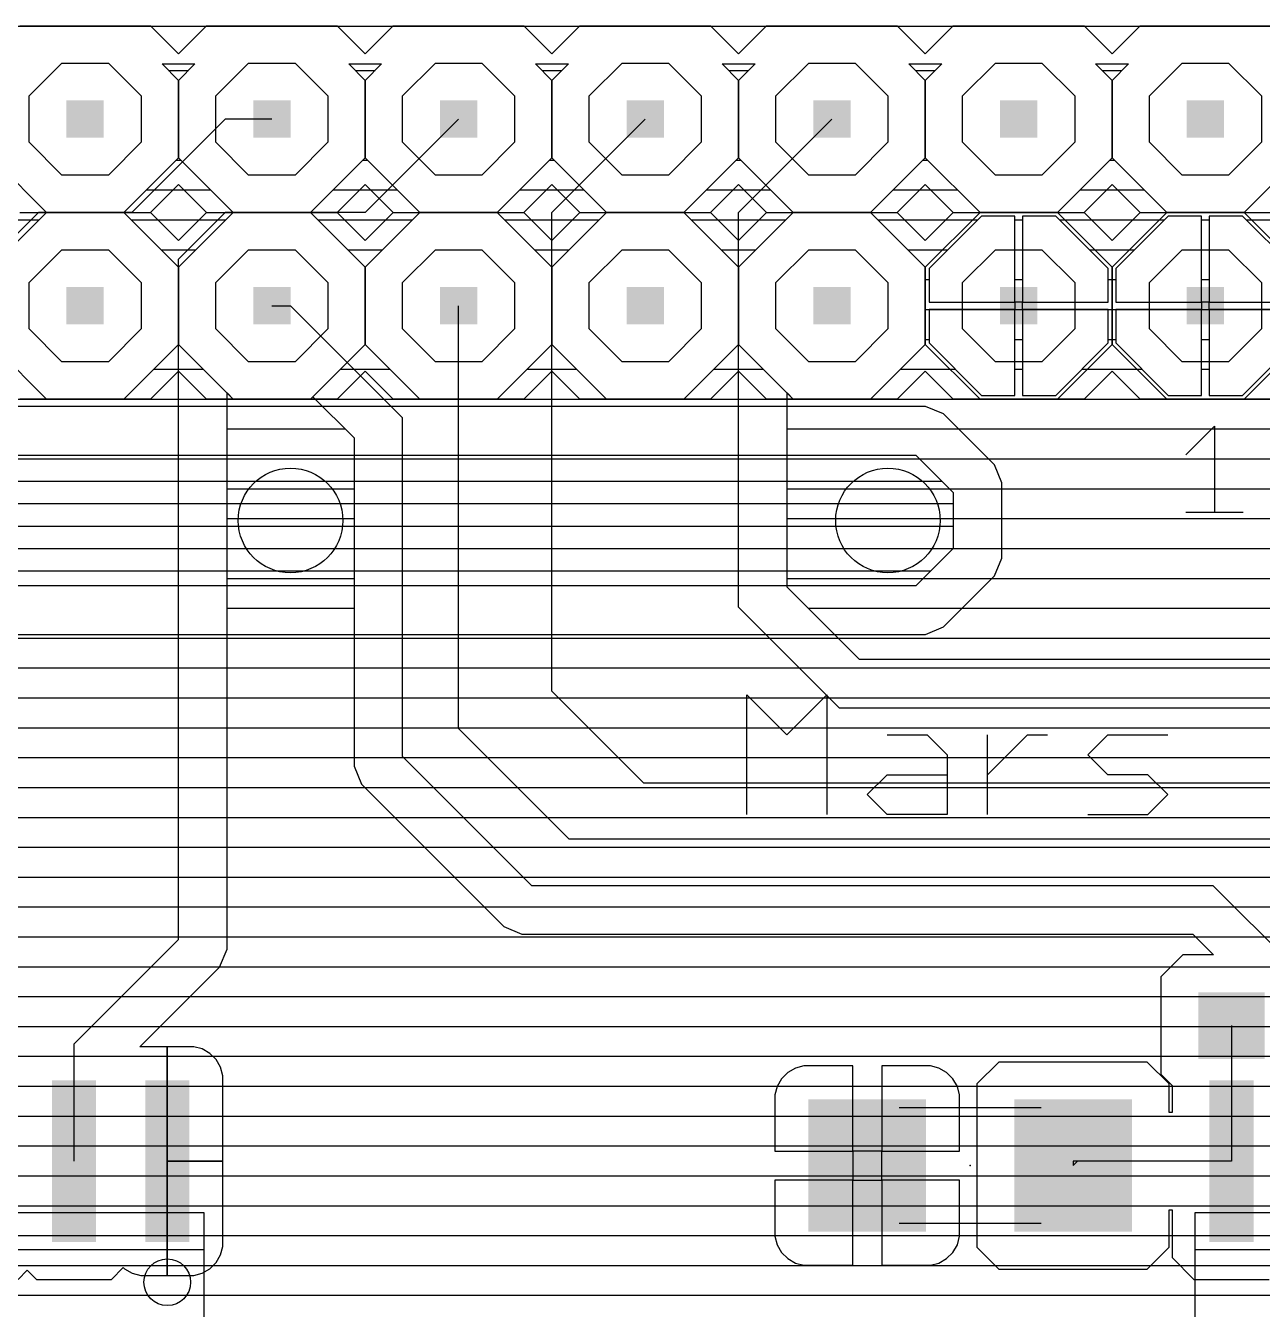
# Model space of a CAD drawing. Extents: x -0.28 to 5.55, y -0.74 to 2.72.
# Drawn here: x 1.718 to 2.381, y 1.512 to 2.2 of the extents above; entities that cross this region are included whole.
import ezdxf

# ---------------------------------------------------------------- set-up
doc = ezdxf.new("R2010")
doc.units = 0
for name, color, linetype in [('1', 22, 'CONTINUOUS'), ('16', 175, 'CONTINUOUS'), ('17', 82, 'CONTINUOUS'), ('18', 82, 'CONTINUOUS'), ('20', 2, 'CONTINUOUS'), ('21', 253, 'CONTINUOUS'), ('23', 7, 'CONTINUOUS'), ('51', 253, 'CONTINUOUS')]:
    doc.layers.add(name, color=color, linetype=linetype)

# ---------------------------------------------------------------- blocks, each defined once
blk = doc.blocks.new('RECT')
blk.add_solid([(-0.5, -0.5), (0.5, -0.5), (-0.5, 0.5), (0.5, 0.5)])
blk = doc.blocks.new('OCTAGONP')
blk.add_lwpolyline([(-0.5, -0.207107), (-0.5, 0.207107), (-0.207107, 0.5), (0.207107, 0.5), (0.5, 0.207107), (0.5, -0.207107), (0.207107, -0.5), (-0.207107, -0.5)], close=True)
blk = doc.blocks.new('ROUNDV')
blk.add_circle((0, 0), 0.5)
blk = doc.blocks.new('SQUAREV')
blk.add_solid([(-0.5, -0.5), (0.5, -0.5), (-0.5, 0.5), (0.5, 0.5)])

msp = doc.modelspace()

# ---------------------------------------------------------------- linework, layer by layer
at = {"layer": '1'}
for p, q in [((2.2, 2.170711), (2.191202, 2.179508)), ((2.191202, 2.179508), (2.208797, 2.179508)), ((2.208797, 2.179508), (2.2, 2.170711)), ((2.3, 2.170711), (2.291202, 2.179508)), ((2.291202, 2.179508), (2.308797, 2.179508)), ((2.308797, 2.179508), (2.3, 2.170711)), ((2.19471, 2.176), (2.20529, 2.176)), ((2.29471, 2.176), (2.30529, 2.176)), ((2.2, 2.129289), (2.2, 2.170711)), ((2.2, 2.170711), (2.2, 2.129289)), ((2.3, 2.129289), (2.3, 2.170711)), ((2.3, 2.170711), (2.3, 2.129289)), ((2.2, 2.16), (2.2, 2.16)), ((2.3, 2.16), (2.3, 2.16)), ((1.825, 2.15), (1.775, 2.1)), ((1.85, 2.15), (1.825, 2.15)), ((1.95, 2.15), (1.9, 2.1)), ((2.05, 2.15), (2, 2.1)), ((2.15, 2.15), (2.1, 2.1)), ((2.2, 2.144), (2.2, 2.144)), ((2.3, 2.144), (2.3, 2.144)), ((2.170711, 2.1), (2.2, 2.129289)), ((2.198711, 2.128), (2.201289, 2.128)), ((2.2, 2.129289), (2.229289, 2.1)), ((2.270711, 2.1), (2.3, 2.129289)), ((2.298711, 2.128), (2.301289, 2.128)), ((2.3, 2.129289), (2.329289, 2.1)), ((2.370711, 2.1), (2.4, 2.129289)), ((2.182711, 2.112), (2.217289, 2.112)), ((2.282711, 2.112), (2.317289, 2.112)), ((1.725, 2.1), (1.7, 2.075)), ((1.775, 2.1), (1.725, 2.1)), ((1.825, 2.1), (1.8, 2.075)), ((1.9, 2.1), (1.825, 2.1)), ((2, 1.8435), (2, 2.1)), ((2.1, 1.8885), (2.1, 2.1)), ((2.170711, 2.1), (2.136769, 2.1)), ((2.136769, 2.1), (2.136769, 2.1)), ((2.136769, 2.1), (2.170711, 2.1)), ((2.2, 2.070711), (2.170711, 2.1)), ((2.229289, 2.1), (2.2, 2.070711)), ((2.229289, 2.1), (2.270711, 2.1)), ((2.270711, 2.1), (2.229289, 2.1)), ((2.3, 2.070711), (2.270711, 2.1)), ((2.330118, 2.098), (2.302, 2.069882)), ((2.329289, 2.1), (2.370711, 2.1)), ((2.348, 2.098), (2.330118, 2.098)), ((2.348, 2.052001), (2.348, 2.098)), ((2.352, 2.098), (2.352, 2.052001)), ((2.369882, 2.098), (2.352, 2.098)), ((2.398, 2.069882), (2.369882, 2.098)), ((2.17471, 2.096), (2.225289, 2.096)), ((2.27471, 2.096), (2.328118, 2.096)), ((2.348, 2.096), (2.352, 2.096)), ((2.371882, 2.096), (3.090342, 2.096)), ((2.19071, 2.08), (2.209289, 2.08)), ((2.29071, 2.08), (2.312118, 2.08)), ((2.348, 2.08), (2.352, 2.08)), ((1.8, 1.7105), (1.8, 2.075)), ((2.2, 2.029289), (2.2, 2.070711)), ((2.2, 2.070711), (2.2, 2.029289)), ((2.3, 2.029289), (2.3, 2.070711)), ((2.302, 2.069882), (2.302, 2.052)), ((2.2, 2.064), (2.2, 2.064)), ((2.3, 2.064), (2.302, 2.064)), ((2.348, 2.064), (2.352, 2.064)), ((1.85, 2.05), (1.86, 2.05)), ((1.86, 2.05), (1.92, 1.99)), ((1.95, 1.8235), (1.95, 2.05)), ((2.302, 2.052), (2.347999, 2.052)), ((2.347999, 2.052), (2.347999, 2.048)), ((2.352, 2.052001), (2.348, 2.052001)), ((2.352001, 2.048), (2.352001, 2.052)), ((2.352001, 2.052), (2.398, 2.052)), ((2.2, 2.048), (2.2, 2.048)), ((2.3, 2.048), (2.347999, 2.048)), ((2.347999, 2.048), (2.302, 2.048)), ((2.302, 2.048), (2.302, 2.030118)), ((2.348, 2.002), (2.348, 2.047999)), ((2.348, 2.047999), (2.352, 2.047999)), ((2.352, 2.047999), (2.352, 2.002)), ((2.398, 2.048), (2.352001, 2.048)), ((2.352001, 2.048), (3.083876, 2.048)), ((2.170711, 2), (2.2, 2.029289)), ((2.2, 2.032), (2.2, 2.032)), ((2.2, 2.029289), (2.229289, 2)), ((2.270711, 2), (2.3, 2.029289)), ((2.3, 2.032), (2.302, 2.032)), ((2.302, 2.030118), (2.330118, 2.002)), ((2.348, 2.032), (2.352, 2.032)), ((2.369882, 2.002), (2.398, 2.030118)), ((2.186711, 2.016), (2.213289, 2.016)), ((2.286711, 2.016), (2.316118, 2.016)), ((2.348, 2.016), (2.352, 2.016)), ((1.826, 1.705328), (1.826, 2.00329)), ((1.826, 2.00329), (1.829289, 2)), ((1.870711, 2), (1.87197, 2.00126)), ((1.87197, 2.00126), (1.894, 1.97923)), ((2.126, 1.899269), (2.126, 2.00329)), ((2.126, 2.00329), (2.129289, 2)), ((2.330118, 2.002), (2.348, 2.002)), ((2.352, 2.002), (2.369882, 2.002)), ((1.826, 2), (1.829289, 2)), ((1.829289, 2), (1.870711, 2)), ((1.870711, 2), (1.87323, 2)), ((2.126, 2), (2.129289, 2)), ((2.129289, 2), (2.170711, 2)), ((2.170711, 2), (2.229289, 2)), ((2.229289, 2), (2.270711, 2)), ((2.270711, 2), (3.091576, 2)), ((1.92, 1.8085), (1.92, 1.99)), ((1.826, 1.984), (1.88923, 1.984)), ((2.126, 1.984), (3.096511, 1.984)), ((1.894, 1.97923), (1.894, 1.803328)), ((1.826, 1.968), (1.894, 1.968)), ((2.126, 1.968), (3.104846, 1.968)), ((1.826, 1.952), (1.894, 1.952)), ((2.126, 1.952), (3.115755, 1.952)), ((1.826, 1.936), (1.894, 1.936)), ((2.126, 1.936), (3.126664, 1.936)), ((1.826, 1.92), (1.894, 1.92)), ((2.126, 1.92), (3.146573, 1.92)), ((1.826, 1.904), (1.894, 1.904)), ((2.126, 1.904), (3.167294, 1.904)), ((2.164769, 1.8605), (2.126, 1.899269)), ((1.826, 1.888), (1.894, 1.888)), ((2.154, 1.8345), (2.1, 1.8885)), ((2.137269, 1.888), (3.208061, 1.888)), ((1.826, 1.872), (1.894, 1.872)), ((2.153269, 1.872), (3.828, 1.872)), ((3.049172, 1.8605), (2.164769, 1.8605)), ((1.826, 1.856), (1.894, 1.856)), ((2.049, 1.7945), (2, 1.8435)), ((1.826, 1.84), (1.894, 1.84)), ((3.044, 1.8345), (2.154, 1.8345)), ((1.826, 1.824), (1.894, 1.824)), ((2.009, 1.7645), (1.95, 1.8235)), ((1.989, 1.7395), (1.92, 1.8085)), ((1.826, 1.808), (1.894, 1.808)), ((1.894, 1.803328), (1.897958, 1.793772)), ((2.049, 1.7945), (3.029, 1.7945)), ((1.826, 1.792), (1.89973, 1.792)), ((1.897958, 1.793772), (1.905272, 1.786458)), ((1.905272, 1.786458), (1.974272, 1.717458)), ((1.826, 1.776), (1.91573, 1.776)), ((2.009, 1.7645), (2.389, 1.7645)), ((1.826, 1.76), (1.93173, 1.76)), ((1.826, 1.744), (1.94773, 1.744)), ((1.989, 1.7395), (2.354, 1.7395)), ((2.354, 1.7395), (2.414, 1.6795)), ((1.826, 1.728), (1.96373, 1.728)), ((1.826, 1.712), (2.34473, 1.712)), ((1.974272, 1.717458), (1.983828, 1.7135)), ((1.983828, 1.7135), (2.34323, 1.7135)), ((2.34323, 1.7135), (2.354388, 1.702342)), ((1.744, 1.6545), (1.8, 1.7105)), ((1.822042, 1.695772), (1.826, 1.705328)), ((2.337873, 1.702342), (2.326157, 1.690627)), ((2.354388, 1.702342), (2.337873, 1.702342)), ((1.814728, 1.688458), (1.822042, 1.695772)), ((1.822136, 1.696), (2.331531, 1.696)), ((1.779299, 1.65303), (1.814728, 1.688458)), ((2.326157, 1.690627), (2.326157, 1.638373)), ((1.806269, 1.68), (2.326157, 1.68)), ((1.790269, 1.664), (2.326157, 1.664)), ((2.364, 1.6645), (2.364, 1.591862)), ((1.744, 1.6545), (1.744, 1.591862)), ((1.779819, 1.653169), (1.779299, 1.65303)), ((1.793999, 1.653169), (1.779819, 1.653169)), ((1.793999, 1.591863), (1.793999, 1.653169)), ((1.808181, 1.653169), (1.794, 1.653169)), ((1.794, 1.653169), (1.794, 1.591863)), ((1.812759, 1.651943), (1.808181, 1.653169)), ((1.816863, 1.649573), (1.812759, 1.651943)), ((1.793999, 1.648), (1.794, 1.648)), ((1.820215, 1.646221), (1.816863, 1.649573)), ((1.818436, 1.648), (2.326157, 1.648)), ((1.822584, 1.642117), (1.820215, 1.646221)), ((2.239338, 1.644933), (2.227622, 1.633217)), ((2.318898, 1.644933), (2.239338, 1.644933)), ((2.330614, 1.633217), (2.318898, 1.644933)), ((1.823811, 1.637539), (1.822584, 1.642117)), ((1.823811, 1.591863), (1.823811, 1.637539)), ((2.126334, 1.639337), (2.122982, 1.635985)), ((2.130438, 1.641706), (2.126334, 1.639337)), ((2.135016, 1.642933), (2.130438, 1.641706)), ((2.161134, 1.642933), (2.135016, 1.642933)), ((2.161134, 1.597249), (2.161134, 1.642933)), ((2.202748, 1.642933), (2.17663, 1.642933)), ((2.17663, 1.642933), (2.17663, 1.597249)), ((2.207326, 1.641706), (2.202748, 1.642933)), ((2.21143, 1.639337), (2.207326, 1.641706)), ((2.214781, 1.635985), (2.21143, 1.639337)), ((2.326157, 1.638373), (2.332189, 1.632342)), ((1.793999, 1.632), (1.794, 1.632)), ((1.823811, 1.632), (2.120681, 1.632)), ((2.120612, 1.631881), (2.119386, 1.627303)), ((2.122982, 1.635985), (2.120612, 1.631881)), ((2.161134, 1.632), (2.17663, 1.632)), ((2.217151, 1.631881), (2.214781, 1.635985)), ((2.217082, 1.632), (2.227622, 1.632)), ((2.218378, 1.627303), (2.217151, 1.631881)), ((2.227622, 1.633217), (2.227622, 1.545783)), ((2.330614, 1.617862), (2.330614, 1.633217)), ((2.330614, 1.632), (2.332189, 1.632)), ((2.332189, 1.632342), (2.332189, 1.617862)), ((2.119386, 1.627303), (2.119386, 1.597248)), ((2.218378, 1.597248), (2.218378, 1.627303)), ((1.793999, 1.616), (1.794, 1.616)), ((1.823811, 1.616), (2.119386, 1.616)), ((2.161134, 1.616), (2.17663, 1.616)), ((2.218378, 1.616), (2.227622, 1.616)), ((2.332189, 1.617862), (2.330614, 1.617862)), ((1.793999, 1.6), (1.794, 1.6)), ((1.823811, 1.6), (2.119386, 1.6)), ((2.119386, 1.597248), (2.161133, 1.597248)), ((2.161133, 1.597248), (2.161133, 1.581752)), ((2.161134, 1.6), (2.17663, 1.6)), ((2.17663, 1.597249), (2.161134, 1.597249)), ((2.176631, 1.581752), (2.176631, 1.597248)), ((2.176631, 1.597248), (2.218378, 1.597248)), ((2.218378, 1.6), (2.227622, 1.6)), ((1.794, 1.591863), (1.793999, 1.591863)), ((1.793999, 1.530555), (1.793999, 1.591861)), ((1.793999, 1.591861), (1.794, 1.591861)), ((1.794, 1.591861), (1.794, 1.530555)), ((1.794001, 1.591861), (1.794001, 1.591863)), ((1.794001, 1.591863), (1.823811, 1.591863)), ((1.823811, 1.591861), (1.794001, 1.591861)), ((1.823811, 1.546185), (1.823811, 1.591861)), ((2.281618, 1.592), (2.279118, 1.5895)), ((2.364, 1.591862), (2.279118, 1.591862)), ((2.279118, 1.591862), (2.279118, 1.5895)), ((1.793999, 1.584), (1.794, 1.584)), ((1.823811, 1.584), (2.161133, 1.584)), ((2.161133, 1.581752), (2.119386, 1.581752)), ((2.119386, 1.581752), (2.119386, 1.551697)), ((2.161134, 1.536067), (2.161134, 1.581751)), ((2.161134, 1.581751), (2.17663, 1.581751)), ((2.17663, 1.581751), (2.17663, 1.536067)), ((2.176631, 1.584), (2.227622, 1.584)), ((2.218378, 1.581752), (2.176631, 1.581752)), ((2.218378, 1.551697), (2.218378, 1.581752)), ((1.793999, 1.568), (1.794, 1.568)), ((1.823811, 1.568), (2.119386, 1.568)), ((2.161134, 1.568), (2.17663, 1.568)), ((2.218378, 1.568), (2.227622, 1.568)), ((2.330614, 1.545783), (2.330614, 1.565862)), ((2.330614, 1.565862), (2.332189, 1.565862)), ((2.332189, 1.565862), (2.332189, 1.540271)), ((1.793999, 1.552), (1.794, 1.552)), ((1.823811, 1.552), (2.119386, 1.552)), ((2.119386, 1.551697), (2.120612, 1.547119)), ((2.120612, 1.547119), (2.122982, 1.543015)), ((2.161134, 1.552), (2.17663, 1.552)), ((2.214781, 1.543015), (2.217151, 1.547119)), ((2.217151, 1.547119), (2.218378, 1.551697)), ((2.218378, 1.552), (2.227622, 1.552)), ((2.330614, 1.552), (2.332189, 1.552)), ((1.820215, 1.537503), (1.822584, 1.541607)), ((1.822584, 1.541607), (1.823811, 1.546185)), ((2.122982, 1.543015), (2.126334, 1.539663)), ((2.21143, 1.539663), (2.214781, 1.543015)), ((2.227622, 1.545783), (2.239338, 1.534067)), ((2.318898, 1.534067), (2.330614, 1.545783)), ((2.332189, 1.540271), (2.343905, 1.528555)), ((1.714095, 1.528555), (1.719, 1.53346)), ((1.719, 1.53346), (1.723905, 1.528555)), ((1.764095, 1.528555), (1.770414, 1.534874)), ((1.770414, 1.534874), (1.771137, 1.534151)), ((1.771137, 1.534151), (1.775241, 1.531782)), ((1.793999, 1.536), (1.794, 1.536)), ((1.812759, 1.531782), (1.816863, 1.534151)), ((1.816863, 1.534151), (1.820215, 1.537503)), ((1.818712, 1.536), (2.237405, 1.536)), ((2.126334, 1.539663), (2.130438, 1.537294)), ((2.130438, 1.537294), (2.135016, 1.536067)), ((2.135016, 1.536067), (2.161134, 1.536067)), ((2.17663, 1.536067), (2.202748, 1.536067)), ((2.202748, 1.536067), (2.207326, 1.537294)), ((2.207326, 1.537294), (2.21143, 1.539663)), ((2.239338, 1.534067), (2.318898, 1.534067)), ((2.320831, 1.536), (2.33646, 1.536)), ((1.723905, 1.528555), (1.764095, 1.528555)), ((1.775241, 1.531782), (1.779819, 1.530555)), ((1.779819, 1.530555), (1.793999, 1.530555)), ((1.794, 1.530555), (1.808181, 1.530555)), ((1.808181, 1.530555), (1.812759, 1.531782)), ((2.343905, 1.528555), (2.384095, 1.528555)), ((0.62, 1.52), (4.879213, 1.52))]:
    msp.add_line(p, q, dxfattribs=at)
at = {"layer": '16'}
for p, q in [((1.8, 2.170711), (1.791202, 2.179508)), ((1.791202, 2.179508), (1.808797, 2.179508)), ((1.808797, 2.179508), (1.8, 2.170711)), ((1.9, 2.170711), (1.891202, 2.179508)), ((1.891202, 2.179508), (1.908797, 2.179508)), ((1.908797, 2.179508), (1.9, 2.170711)), ((2, 2.170711), (1.991202, 2.179508)), ((1.991202, 2.179508), (2.008797, 2.179508)), ((2.008797, 2.179508), (2, 2.170711)), ((2.1, 2.170711), (2.091202, 2.179508)), ((2.091202, 2.179508), (2.108797, 2.179508)), ((2.108797, 2.179508), (2.1, 2.170711)), ((2.2, 2.170711), (2.191202, 2.179508)), ((2.191202, 2.179508), (2.208797, 2.179508)), ((2.208797, 2.179508), (2.2, 2.170711)), ((2.3, 2.170711), (2.291202, 2.179508)), ((2.291202, 2.179508), (2.308797, 2.179508)), ((2.308797, 2.179508), (2.3, 2.170711)), ((1.79471, 2.176), (1.80529, 2.176)), ((1.89471, 2.176), (1.90529, 2.176)), ((1.99471, 2.176), (2.00529, 2.176)), ((2.09471, 2.176), (2.10529, 2.176)), ((2.19471, 2.176), (2.20529, 2.176)), ((2.29471, 2.176), (2.30529, 2.176)), ((1.8, 2.129289), (1.8, 2.170711)), ((1.8, 2.170711), (1.8, 2.129289)), ((1.9, 2.129289), (1.9, 2.170711)), ((1.9, 2.170711), (1.9, 2.129289)), ((2, 2.129289), (2, 2.170711)), ((2, 2.170711), (2, 2.129289)), ((2.1, 2.129289), (2.1, 2.170711)), ((2.1, 2.170711), (2.1, 2.129289)), ((2.2, 2.129289), (2.2, 2.170711)), ((2.2, 2.170711), (2.2, 2.129289)), ((2.3, 2.129289), (2.3, 2.170711)), ((2.3, 2.170711), (2.3, 2.129289)), ((1.8, 2.16), (1.8, 2.16)), ((1.9, 2.16), (1.9, 2.16)), ((2, 2.16), (2, 2.16)), ((2.1, 2.16), (2.1, 2.16)), ((2.2, 2.16), (2.2, 2.16)), ((2.3, 2.16), (2.3, 2.16)), ((1.8, 2.144), (1.8, 2.144)), ((1.9, 2.144), (1.9, 2.144)), ((2, 2.144), (2, 2.144)), ((2.1, 2.144), (2.1, 2.144)), ((2.2, 2.144), (2.2, 2.144)), ((2.3, 2.144), (2.3, 2.144)), ((1.7, 2.129289), (1.729289, 2.1)), ((1.770711, 2.1), (1.8, 2.129289)), ((1.798711, 2.128), (1.801289, 2.128)), ((1.8, 2.129289), (1.829289, 2.1)), ((1.870711, 2.1), (1.9, 2.129289)), ((1.898711, 2.128), (1.901289, 2.128)), ((1.9, 2.129289), (1.929289, 2.1)), ((1.970711, 2.1), (2, 2.129289)), ((1.998711, 2.128), (2.001289, 2.128)), ((2, 2.129289), (2.029289, 2.1)), ((2.070711, 2.1), (2.1, 2.129289)), ((2.098711, 2.128), (2.101289, 2.128)), ((2.1, 2.129289), (2.129289, 2.1)), ((2.170711, 2.1), (2.2, 2.129289)), ((2.198711, 2.128), (2.201289, 2.128)), ((2.2, 2.129289), (2.229289, 2.1)), ((2.270711, 2.1), (2.3, 2.129289)), ((2.298711, 2.128), (2.301289, 2.128)), ((2.3, 2.129289), (2.329289, 2.1)), ((2.370711, 2.1), (2.4, 2.129289)), ((1.782711, 2.112), (1.817289, 2.112)), ((1.882711, 2.112), (1.917289, 2.112)), ((1.982711, 2.112), (2.017289, 2.112)), ((2.082711, 2.112), (2.117289, 2.112)), ((2.182711, 2.112), (2.217289, 2.112)), ((2.282711, 2.112), (2.317289, 2.112)), ((1.729289, 2.1), (1.7, 2.070711)), ((1.729289, 2.1), (1.770711, 2.1)), ((1.770711, 2.1), (1.729289, 2.1)), ((1.8, 2.070711), (1.770711, 2.1)), ((1.829289, 2.1), (1.8, 2.070711)), ((1.829289, 2.1), (1.870711, 2.1)), ((1.870711, 2.1), (1.829289, 2.1)), ((1.9, 2.070711), (1.870711, 2.1)), ((1.929289, 2.1), (1.9, 2.070711)), ((1.929289, 2.1), (1.970711, 2.1)), ((1.970711, 2.1), (1.929289, 2.1)), ((2, 2.070711), (1.970711, 2.1)), ((2.029289, 2.1), (2, 2.070711)), ((2.029289, 2.1), (2.070711, 2.1)), ((2.070711, 2.1), (2.029289, 2.1)), ((2.1, 2.070711), (2.070711, 2.1)), ((2.129289, 2.1), (2.1, 2.070711)), ((2.129289, 2.1), (2.170711, 2.1)), ((2.170711, 2.1), (2.129289, 2.1)), ((2.2, 2.070711), (2.170711, 2.1)), ((2.230118, 2.098), (2.202, 2.069882)), ((2.229289, 2.1), (2.270711, 2.1)), ((2.248, 2.098), (2.230118, 2.098)), ((2.248, 2.052001), (2.248, 2.098)), ((2.252, 2.098), (2.252, 2.052001)), ((2.269882, 2.098), (2.252, 2.098)), ((2.298, 2.069882), (2.269882, 2.098)), ((2.329289, 2.1), (2.3, 2.070711)), ((2.329289, 2.1), (2.370711, 2.1)), ((2.370711, 2.1), (2.329289, 2.1)), ((2.4, 2.070711), (2.370711, 2.1)), ((1.67471, 2.096), (1.725289, 2.096)), ((1.77471, 2.096), (1.825289, 2.096)), ((1.87471, 2.096), (1.925289, 2.096)), ((1.97471, 2.096), (2.025289, 2.096)), ((2.07471, 2.096), (2.125289, 2.096)), ((2.17471, 2.096), (2.228118, 2.096)), ((2.248, 2.096), (2.252, 2.096)), ((2.271882, 2.096), (2.325289, 2.096)), ((2.37471, 2.096), (3.090342, 2.096)), ((1.79071, 2.08), (1.809289, 2.08)), ((1.89071, 2.08), (1.909289, 2.08)), ((1.99071, 2.08), (2.009289, 2.08)), ((2.09071, 2.08), (2.109289, 2.08)), ((2.19071, 2.08), (2.212118, 2.08)), ((2.248, 2.08), (2.252, 2.08)), ((2.287882, 2.08), (2.309289, 2.08)), ((1.8, 2.029289), (1.8, 2.070711)), ((1.8, 2.070711), (1.8, 2.029289)), ((1.9, 2.029289), (1.9, 2.070711)), ((1.9, 2.070711), (1.9, 2.029289)), ((2, 2.029289), (2, 2.070711)), ((2, 2.070711), (2, 2.029289)), ((2.1, 2.029289), (2.1, 2.070711)), ((2.1, 2.070711), (2.1, 2.029289)), ((2.2, 2.029289), (2.2, 2.070711)), ((2.202, 2.069882), (2.202, 2.052)), ((2.298, 2.052), (2.298, 2.069882)), ((2.3, 2.070711), (2.3, 2.029289)), ((1.8, 2.064), (1.8, 2.064)), ((1.9, 2.064), (1.9, 2.064)), ((2, 2.064), (2, 2.064)), ((2.1, 2.064), (2.1, 2.064)), ((2.2, 2.064), (2.202, 2.064)), ((2.248, 2.064), (2.252, 2.064)), ((2.298, 2.064), (2.3, 2.064)), ((2.202, 2.052), (2.247999, 2.052)), ((2.247999, 2.052), (2.247999, 2.048)), ((2.252, 2.052001), (2.248, 2.052001)), ((2.252001, 2.048), (2.252001, 2.052)), ((2.252001, 2.052), (2.298, 2.052)), ((1.8, 2.048), (1.8, 2.048)), ((1.9, 2.048), (1.9, 2.048)), ((2, 2.048), (2, 2.048)), ((2.1, 2.048), (2.1, 2.048)), ((2.2, 2.048), (2.247999, 2.048)), ((2.247999, 2.048), (2.202, 2.048)), ((2.202, 2.048), (2.202, 2.030118)), ((2.248, 2.002), (2.248, 2.047999)), ((2.248, 2.047999), (2.252, 2.047999)), ((2.252, 2.047999), (2.252, 2.002)), ((2.298, 2.048), (2.252001, 2.048)), ((2.252001, 2.048), (2.3, 2.048)), ((2.298, 2.030118), (2.298, 2.048)), ((1.7, 2.029289), (1.729289, 2)), ((1.770711, 2), (1.8, 2.029289)), ((1.8, 2.032), (1.8, 2.032)), ((1.8, 2.029289), (1.829289, 2)), ((1.870711, 2), (1.9, 2.029289)), ((1.9, 2.032), (1.9, 2.032)), ((1.9, 2.029289), (1.929289, 2)), ((1.970711, 2), (2, 2.029289)), ((2, 2.032), (2, 2.032)), ((2, 2.029289), (2.029289, 2)), ((2.070711, 2), (2.1, 2.029289)), ((2.1, 2.032), (2.1, 2.032)), ((2.1, 2.029289), (2.129289, 2)), ((2.170711, 2), (2.2, 2.029289)), ((2.2, 2.032), (2.202, 2.032)), ((2.202, 2.030118), (2.230118, 2.002)), ((2.248, 2.032), (2.252, 2.032)), ((2.269882, 2.002), (2.298, 2.030118)), ((2.298, 2.032), (2.3, 2.032)), ((2.3, 2.029289), (2.329289, 2)), ((2.370711, 2), (2.4, 2.029289)), ((1.786711, 2.016), (1.813289, 2.016)), ((1.886711, 2.016), (1.913289, 2.016)), ((1.986711, 2.016), (2.013289, 2.016)), ((2.086711, 2.016), (2.113289, 2.016)), ((2.186711, 2.016), (2.216118, 2.016)), ((2.248, 2.016), (2.252, 2.016)), ((2.283882, 2.016), (2.313289, 2.016)), ((2.230118, 2.002), (2.248, 2.002)), ((2.252, 2.002), (2.269882, 2.002)), ((2.200172, 1.996), (1.409828, 1.996)), ((1.670711, 2), (1.729289, 2)), ((1.729289, 2), (1.770711, 2)), ((1.770711, 2), (1.829289, 2)), ((1.829289, 2), (1.870711, 2)), ((1.870711, 2), (1.929289, 2)), ((1.929289, 2), (1.970711, 2)), ((1.970711, 2), (2.029289, 2)), ((2.029289, 2), (2.070711, 2)), ((2.070711, 2), (2.129289, 2)), ((2.129289, 2), (2.170711, 2)), ((2.170711, 2), (2.329289, 2)), ((2.209728, 1.992042), (2.200172, 1.996)), ((2.329289, 2), (2.370711, 2)), ((2.370711, 2), (3.091576, 2)), ((2.229728, 1.972042), (2.209728, 1.992042)), ((2.217769, 1.984), (3.096511, 1.984)), ((1.413, 1.968), (2.197, 1.968)), ((1.415, 1.97), (2.195, 1.97)), ((2.195, 1.97), (2.215, 1.95)), ((2.237042, 1.964728), (2.229728, 1.972042)), ((2.233769, 1.968), (3.104847, 1.968)), ((2.241, 1.955172), (2.237042, 1.964728)), ((1.401, 1.956), (2.209, 1.956)), ((2.241, 1.914828), (2.241, 1.955172)), ((2.215, 1.95), (2.215, 1.92)), ((2.241, 1.952), (3.115755, 1.952)), ((1.395, 1.944), (2.215, 1.944)), ((1.395, 1.932), (2.215, 1.932)), ((2.241, 1.936), (3.126664, 1.936)), ((1.395, 1.92), (2.215, 1.92)), ((2.215, 1.92), (2.195, 1.9)), ((2.241, 1.92), (3.146573, 1.92)), ((2.237042, 1.905272), (2.241, 1.914828)), ((1.407, 1.908), (2.203, 1.908)), ((2.217042, 1.885272), (2.237042, 1.905272)), ((2.195, 1.9), (1.415, 1.9)), ((2.235769, 1.904), (3.167294, 1.904)), ((2.209728, 1.877958), (2.217042, 1.885272)), ((2.219769, 1.888), (3.208061, 1.888)), ((2.200172, 1.874), (2.209728, 1.877958)), ((0.62, 1.872), (3.724, 1.872)), ((1.409828, 1.874), (2.200172, 1.874)), ((0.62, 1.856), (3.724, 1.856)), ((0.62, 1.84), (3.723736, 1.84)), ((0.62, 1.824), (3.72923, 1.824)), ((0.62, 1.808), (3.7487, 1.808)), ((0.62, 1.792), (4.879213, 1.792)), ((0.62, 1.776), (4.879213, 1.776)), ((0.62, 1.76), (4.879213, 1.76)), ((0.62, 1.744), (4.879213, 1.744)), ((0.62, 1.728), (4.879213, 1.728)), ((0.62, 1.712), (4.879213, 1.712)), ((0.62, 1.696), (4.879213, 1.696)), ((0.62, 1.68), (4.879213, 1.68)), ((0.62, 1.664), (4.879213, 1.664)), ((0.62, 1.648), (4.879213, 1.648)), ((0.62, 1.632), (4.879213, 1.632)), ((0.62, 1.616), (4.879213, 1.616)), ((0.62, 1.6), (4.879213, 1.6)), ((0.62, 1.584), (4.879213, 1.584)), ((0.62, 1.568), (4.879213, 1.568)), ((0.62, 1.552), (4.879213, 1.552)), ((0.62, 1.536), (4.879213, 1.536)), ((0.62, 1.52), (4.879213, 1.52))]:
    msp.add_line(p, q, dxfattribs=at)
at = {"layer": '20'}
msp.add_line((4.899213, 2.199508), (0.6, 2.199508), dxfattribs=at)
at = {"layer": '21'}
for p, q in [((2.3395, 1.970193), (2.354846, 1.985539)), ((2.354846, 1.985539), (2.354846, 1.9395)), ((2.3395, 1.9395), (2.370193, 1.9395)), ((2.104479, 1.7775), (2.104479, 1.841555)), ((2.104479, 1.841555), (2.125831, 1.820203)), ((2.125831, 1.820203), (2.147182, 1.841555)), ((2.147182, 1.841555), (2.147182, 1.7775)), ((2.17961, 1.820203), (2.200961, 1.820203)), ((2.200961, 1.820203), (2.211637, 1.809527)), ((2.233389, 1.7775), (2.233389, 1.820203)), ((2.233389, 1.798852), (2.254741, 1.820203)), ((2.254741, 1.820203), (2.265416, 1.820203)), ((2.287102, 1.809527), (2.297777, 1.820203)), ((2.297777, 1.820203), (2.329805, 1.820203)), ((2.211637, 1.809527), (2.211637, 1.7775)), ((2.297777, 1.798852), (2.287102, 1.809527)), ((2.168934, 1.788176), (2.17961, 1.798852)), ((2.17961, 1.798852), (2.211637, 1.798852)), ((2.319129, 1.798852), (2.297777, 1.798852)), ((2.329805, 1.788176), (2.319129, 1.798852)), ((2.17961, 1.7775), (2.168934, 1.788176)), ((2.319129, 1.7775), (2.329805, 1.788176)), ((2.211637, 1.7775), (2.17961, 1.7775)), ((2.287102, 1.7775), (2.319129, 1.7775))]:
    msp.add_line(p, q, dxfattribs=at)
msp.add_circle((1.794, 1.527), 0.0125, dxfattribs=at)
at = {"layer": '23'}
msp.add_point((2.224, 1.5895), dxfattribs=at)
at = {"layer": '51'}
for p, q in [((1.715, 2.2), (1.785, 2.2)), ((1.785, 2.2), (1.8, 2.185)), ((1.8, 2.185), (1.815, 2.2)), ((1.815, 2.2), (1.885, 2.2)), ((1.885, 2.2), (1.9, 2.185)), ((1.9, 2.185), (1.915, 2.2)), ((1.915, 2.2), (1.985, 2.2)), ((1.985, 2.2), (2, 2.185)), ((2, 2.185), (2.015, 2.2)), ((2.015, 2.2), (2.085, 2.2)), ((2.085, 2.2), (2.1, 2.185)), ((2.1, 2.185), (2.115, 2.2)), ((2.115, 2.2), (2.185, 2.2)), ((2.185, 2.2), (2.2, 2.185)), ((2.2, 2.185), (2.215, 2.2)), ((2.215, 2.2), (2.285, 2.2)), ((2.285, 2.2), (2.3, 2.185)), ((2.3, 2.185), (2.315, 2.2)), ((2.315, 2.2), (2.4, 2.2)), ((1.785, 2.1), (1.8, 2.115)), ((1.8, 2.115), (1.815, 2.1)), ((1.885, 2.1), (1.9, 2.115)), ((1.9, 2.115), (1.915, 2.1)), ((1.985, 2.1), (2, 2.115)), ((2, 2.115), (2.015, 2.1)), ((2.085, 2.1), (2.1, 2.115)), ((2.1, 2.115), (2.115, 2.1)), ((2.185, 2.1), (2.2, 2.115)), ((2.2, 2.115), (2.215, 2.1)), ((2.285, 2.1), (2.3, 2.115)), ((2.3, 2.115), (2.315, 2.1)), ((1.715, 2.1), (1.785, 2.1)), ((1.785, 2.1), (1.8, 2.085)), ((1.8, 2.085), (1.815, 2.1)), ((1.815, 2.1), (1.885, 2.1)), ((1.885, 2.1), (1.9, 2.085)), ((1.9, 2.085), (1.915, 2.1)), ((1.915, 2.1), (1.985, 2.1)), ((1.985, 2.1), (2, 2.085)), ((2, 2.085), (2.015, 2.1)), ((2.015, 2.1), (2.085, 2.1)), ((2.085, 2.1), (2.1, 2.085)), ((2.1, 2.085), (2.115, 2.1)), ((2.115, 2.1), (2.185, 2.1)), ((2.185, 2.1), (2.2, 2.085)), ((2.2, 2.085), (2.215, 2.1)), ((2.215, 2.1), (2.285, 2.1)), ((2.285, 2.1), (2.3, 2.085)), ((2.3, 2.085), (2.315, 2.1)), ((2.315, 2.1), (2.4, 2.1)), ((1.8, 2.015), (1.785, 2)), ((1.815, 2), (1.8, 2.015)), ((1.9, 2.015), (1.885, 2)), ((1.915, 2), (1.9, 2.015)), ((2, 2.015), (1.985, 2)), ((2.015, 2), (2, 2.015)), ((2.1, 2.015), (2.085, 2)), ((2.115, 2), (2.1, 2.015)), ((2.2, 2.015), (2.185, 2)), ((2.215, 2), (2.2, 2.015)), ((2.3, 2.015), (2.285, 2)), ((2.315, 2), (2.3, 2.015)), ((1.785, 2), (1.715, 2)), ((1.885, 2), (1.815, 2)), ((1.985, 2), (1.915, 2)), ((2.085, 2), (2.015, 2)), ((2.185, 2), (2.115, 2)), ((2.285, 2), (2.215, 2)), ((2.4, 2), (2.315, 2)), ((2.261992, 1.620484), (2.186008, 1.620484)), ((1.624512, 1.564303), (1.813488, 1.564303)), ((1.813488, 1.564303), (1.813488, 1.544618)), ((2.344512, 1.544618), (2.344512, 1.564303)), ((2.344512, 1.564303), (2.533488, 1.564303)), ((2.261992, 1.558516), (2.186008, 1.558516)), ((1.624512, 1.544618), (1.813488, 1.544618)), ((1.813488, 1.544618), (1.813488, 1.414697)), ((2.344512, 1.414697), (2.344512, 1.544618)), ((2.344512, 1.544618), (2.533488, 1.544618))]:
    msp.add_line(p, q, dxfattribs=at)

# ---------------------------------------------------------------- block references
at = {"layer": '1', "rotation": 180}
for p, xscale, yscale in [((1.744, 1.591862), 0.023622, 0.086614), ((1.794, 1.591862), 0.023622, 0.086614), ((2.364, 1.591862), 0.023622, 0.086614), ((2.168882, 1.5895), 0.062992, 0.070866), ((2.279118, 1.5895), 0.062992, 0.070866)]:
    msp.add_blockref('RECT', p, dxfattribs=dict(at, xscale=xscale, yscale=yscale))
at = {"layer": '17', "xscale": 0.06, "yscale": 0.06}
for p in [(1.75, 2.15), (1.75, 2.15), (1.85, 2.15), (1.85, 2.15), (1.95, 2.15), (1.95, 2.15), (2.05, 2.15), (2.05, 2.15), (2.15, 2.15), (2.15, 2.15), (2.25, 2.15), (2.25, 2.15), (2.35, 2.15), (2.35, 2.15), (1.75, 2.05), (1.75, 2.05), (1.85, 2.05), (1.85, 2.05), (1.95, 2.05), (1.95, 2.05), (2.05, 2.05), (2.05, 2.05), (2.15, 2.05), (2.15, 2.05), (2.25, 2.05), (2.25, 2.05), (2.35, 2.05), (2.35, 2.05)]:
    msp.add_blockref('OCTAGONP', p, dxfattribs=at)
at = {"layer": '18'}
for name, p, xscale, yscale in [('ROUNDV', (1.86, 1.935), 0.056, 0.056), ('ROUNDV', (1.86, 1.935), 0.056, 0.056), ('ROUNDV', (2.18, 1.935), 0.056, 0.056), ('ROUNDV', (2.18, 1.935), 0.056, 0.056), ('SQUAREV', (2.364, 1.6645), 0.035685, 0.035685), ('SQUAREV', (2.364, 1.6645), 0.035685, 0.035685)]:
    msp.add_blockref(name, p, dxfattribs=dict(at, xscale=xscale, yscale=yscale))
at = {"layer": '51', "xscale": 0.02, "yscale": 0.02}
for p in [(1.75, 2.15), (1.85, 2.15), (1.95, 2.15), (2.05, 2.15), (2.15, 2.15), (2.25, 2.15), (2.35, 2.15), (1.75, 2.05), (1.85, 2.05), (1.95, 2.05), (2.05, 2.05), (2.15, 2.05), (2.25, 2.05), (2.35, 2.05)]:
    msp.add_blockref('RECT', p, dxfattribs=at)
at = {"layer": '51', "rotation": 180}
for p, xscale, yscale in [((2.171766, 1.589465), 0.029531, 0.066929), ((2.276234, 1.589535), 0.029531, 0.066929), ((1.744, 1.589896), 0.019299, 0.043311), ((1.794, 1.589896), 0.019299, 0.043311), ((2.364, 1.589896), 0.019299, 0.043311)]:
    msp.add_blockref('RECT', p, dxfattribs=dict(at, xscale=xscale, yscale=yscale))

doc.saveas('drawing.dxf')
